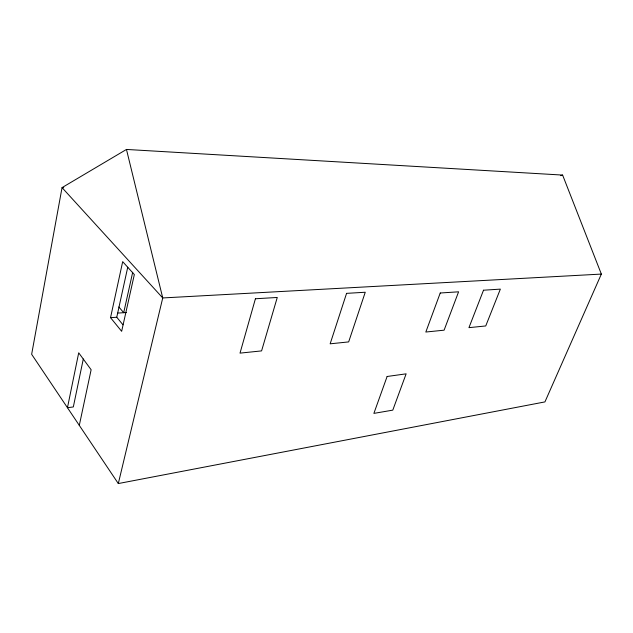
<?xml version="1.0" encoding="UTF-8"?>
<svg xmlns="http://www.w3.org/2000/svg" width="633" height="633" viewBox="0 0 633 633"><rect width="100%" height="100%" fill="white"/><g stroke="black" fill="none" stroke-linecap="round" stroke-linejoin="round"><path stroke-width="0.95" d="M83.295 358.99L73.325 406.948L67.454 407.707L78.706 352.826L91.128 369.743L79.299 425.368M110.538 317.671L122.683 261.643L134.338 274.564L121.655 331.312L110.538 317.671L116.757 317.252L122.968 324.792M116.757 317.252L127.739 267.253M132.693 272.277L123.696 312.702L118.877 306.965M118.308 483.557L162.736 297.945L126.465 149.443L62.05 187.621L31.65 354.298L118.308 483.557L544.934 401.908L601.35 274.081L562.618 175.08L126.465 149.443M560.735 175.657L562.618 175.08M117.793 313.082L126.45 312.528M601.35 274.081L162.736 297.945L62.05 187.621L63.743 187.669M255.416 298.76L240.018 353.127L261.587 350.896L277.262 297.463L255.416 298.76M346.567 293.356L330.149 343.822L348.664 341.907L365.249 292.248L346.567 293.356M387.119 376.485L373.881 413.389L392.792 410.137L406.133 373.834L387.119 376.485M440.236 293L425.819 332.032L444.097 330.181L458.593 291.813L440.236 293M483.517 290.207L468.942 327.657L485.74 325.955L500.355 289.123L483.517 290.207"/></g></svg>
